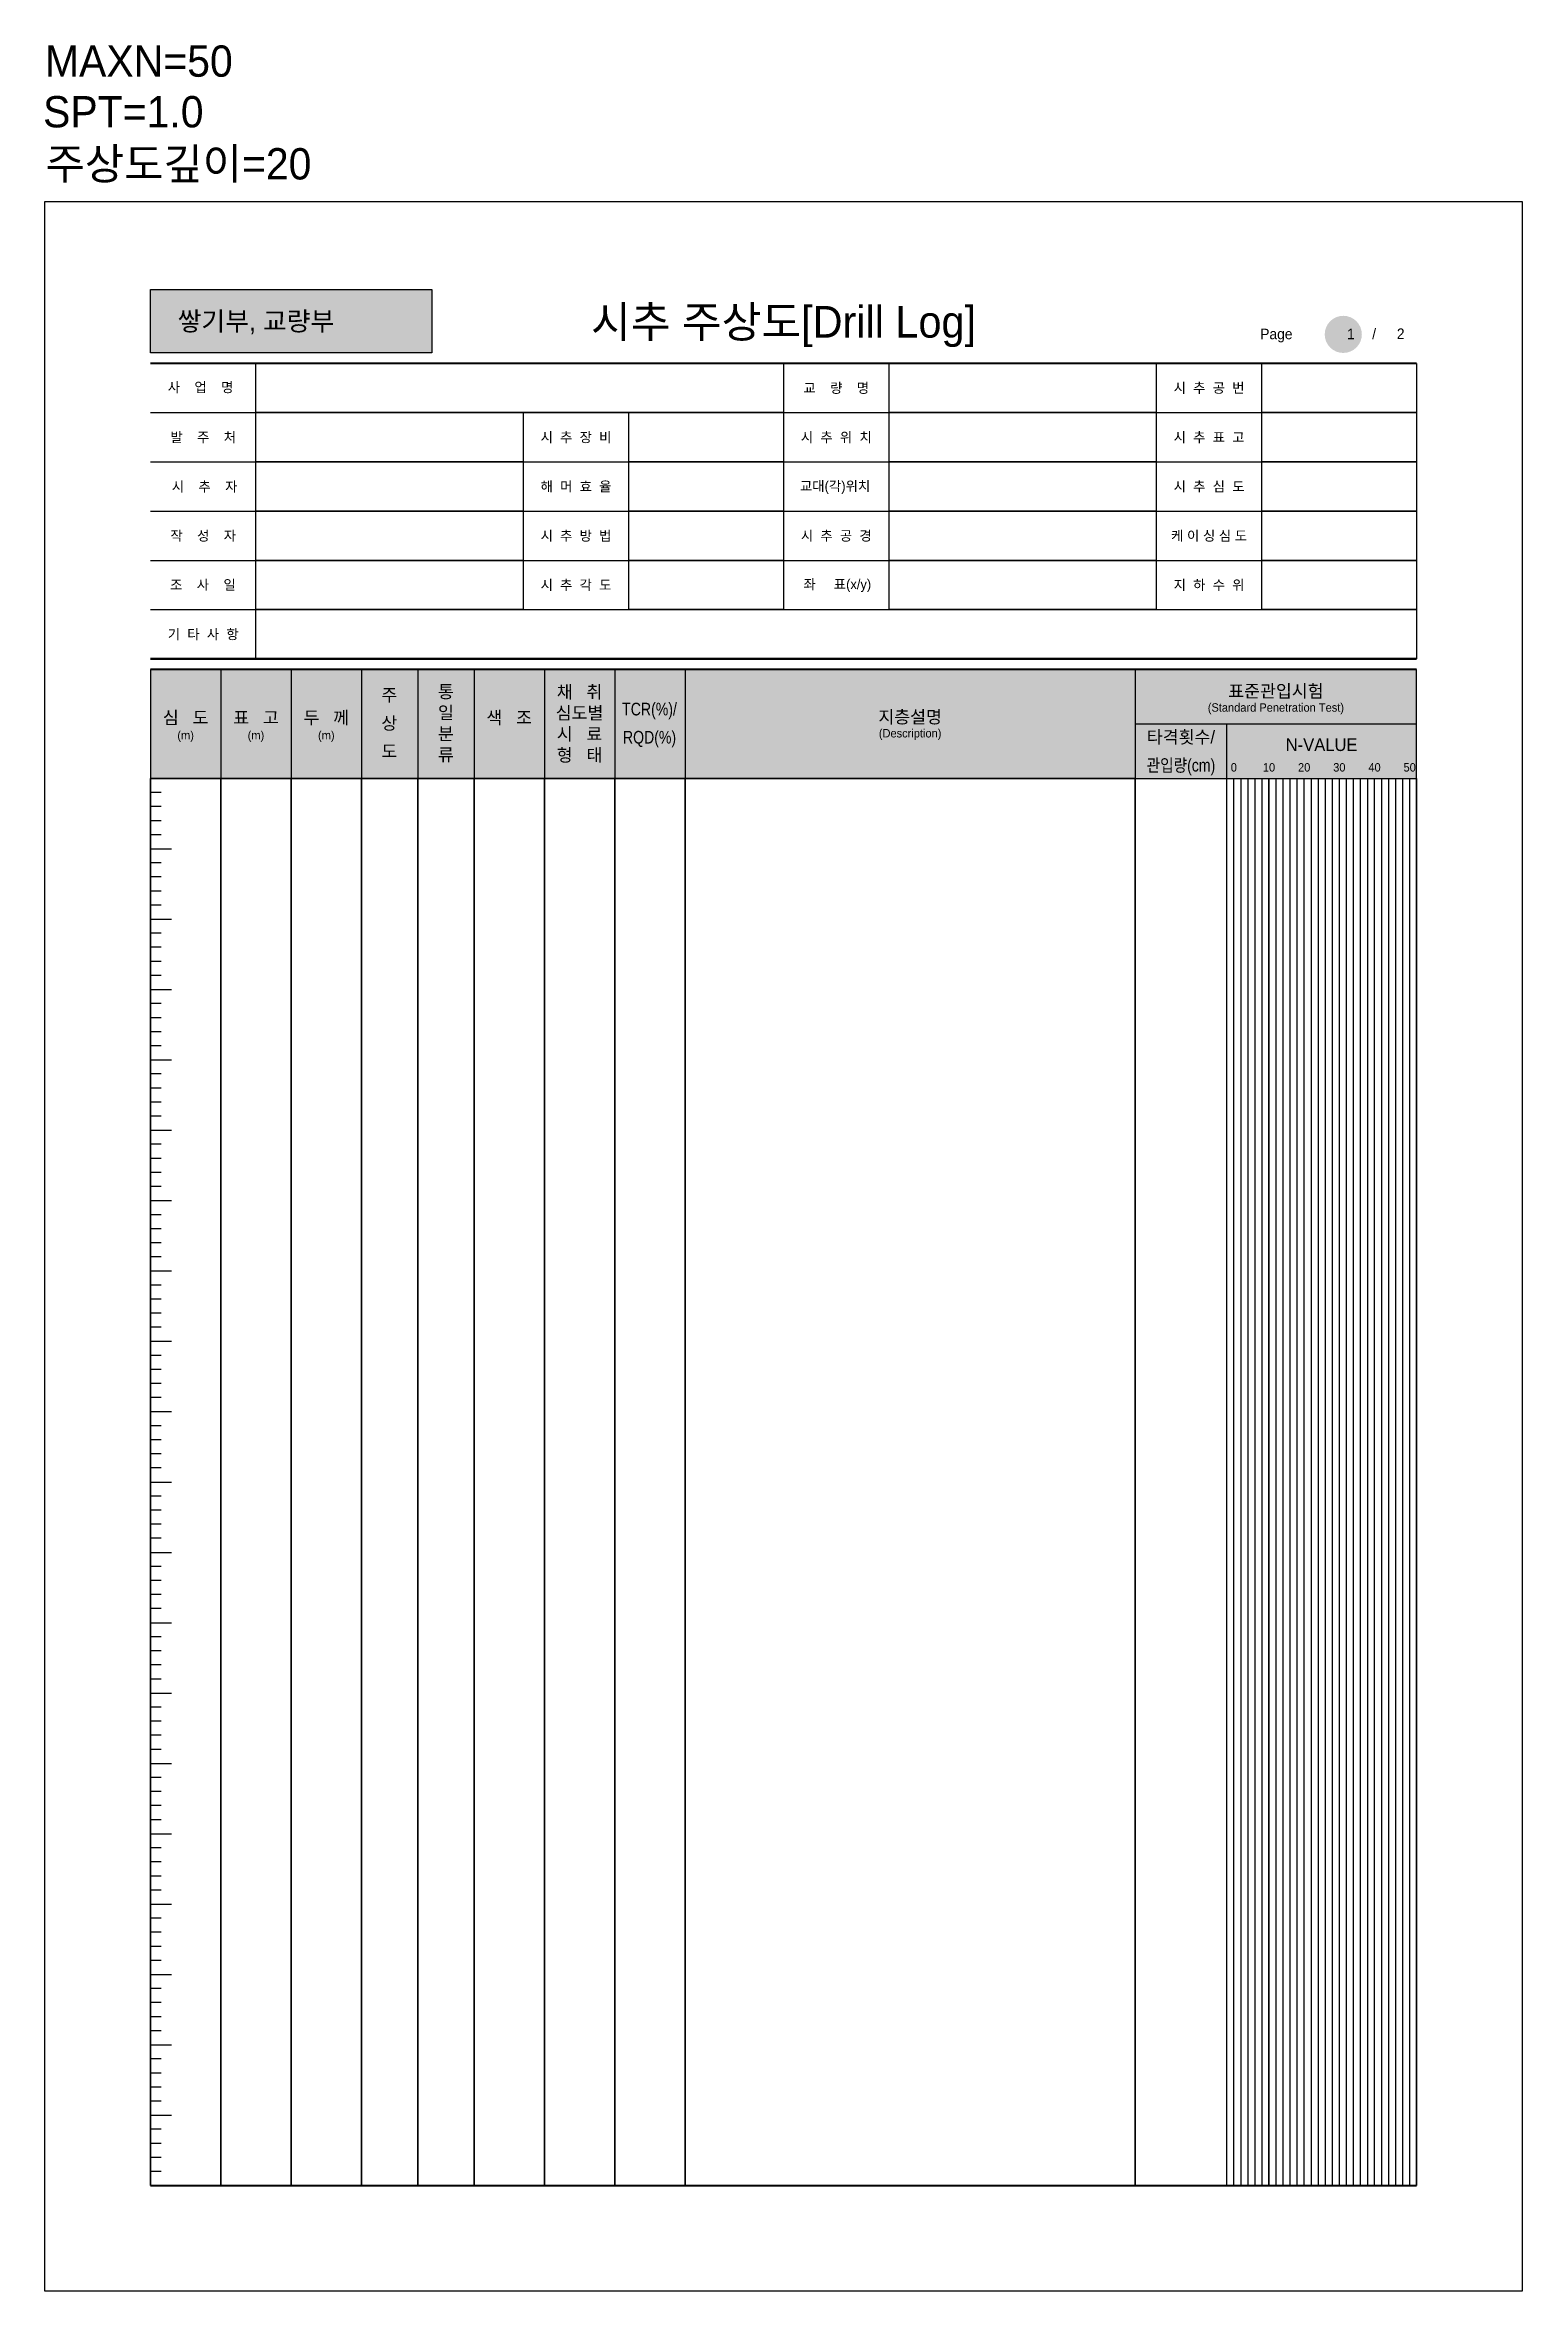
# Model space of a CAD drawing. Header units: metres. Extents: x 0 to 210, y 0 to 319.
import ezdxf
from ezdxf.enums import TextEntityAlignment as Align

# ---------------------------------------------------------------- set-up
doc = ezdxf.new("R2010")
doc.units = ezdxf.units.M
doc.header["$MEASUREMENT"] = 0
for name, color, linetype in [('#NVALUE', 2, 'Continuous'), ('#TCRRQD', 2, 'Continuous'), ('#교대교각위치', 6, 'Continuous'), ('#교량명', 6, 'Continuous'), ('#기타사항', 6, 'Continuous'), ('#두께', 3, 'Continuous'), ('#발주처', 6, 'Continuous'), ('#변수', 7, 'Continuous'), ('#사업명', 6, 'Continuous'), ('#색조', 2, 'Continuous'), ('#시료형태', 2, 'Continuous'), ('#시추각도', 6, 'Continuous'), ('#시추공경', 6, 'Continuous'), ('#시추공번', 6, 'Continuous'), ('#시추방법', 6, 'Continuous'), ('#시추심도', 6, 'Continuous'), ('#시추위치', 6, 'Continuous'), ('#시추자', 6, 'Continuous'), ('#시추장비', 6, 'Continuous'), ('#시추표고', 6, 'Continuous'), ('#심도', 3, 'Continuous'), ('#심도표고두께', 2, 'Continuous'), ('#영역', 2, 'Continuous'), ('#작성자', 6, 'Continuous'), ('#전체영역', 6, 'Continuous'), ('#전체페이지', 3, 'Continuous'), ('#조사일', 6, 'Continuous'), ('#좌표', 6, 'Continuous'), ('#주상도', 2, 'Continuous'), ('#지층설명', 2, 'Continuous'), ('#지하수위', 6, 'Continuous'), ('#케이싱심도', 6, 'Continuous'), ('#타격횟수', 2, 'Continuous'), ('#통일분류', 2, 'Continuous'), ('#표고', 3, 'Continuous'), ('#해머효율', 6, 'Continuous'), ('#현재페이지', 3, 'Continuous')]:
    doc.layers.add(name, color=color, linetype=linetype)
doc.styles.get("Standard").update_dxf_attribs({"font": 'gulim.ttc', "bigfont": 'visiohg.shx'})

msp = doc.modelspace()

# ---------------------------------------------------------------- hatches: boundary and pattern name
at = {"true_color": 0x353859}
h = msp.add_hatch(color=159, dxfattribs=at)
h.dxf.hatch_style = 1
h.paths.add_polyline_path([(15, 284.44), (55, 284.44), (55, 275.44), (15, 275.44)])
at = {"true_color": 0xedcf2f}
h = msp.add_hatch(color=40, dxfattribs=at)
h.dxf.hatch_style = 1
h.paths.add_polyline_path([(187.22, 278.06, 1), (181.94, 278.06, 1)])
at = {"true_color": 0xd7d7d7}
h = msp.add_hatch(color=254, dxfattribs=at)
h.dxf.hatch_style = 1
h.paths.add_polyline_path([(195, 230.44), (15, 230.44), (15, 214.94), (195, 214.94)])

# ---------------------------------------------------------------- linework, layer by layer
at = {"layer": '#NVALUE'}
msp.add_lwpolyline([(169, 214.94), (194, 214.94), (194, 14.94), (169, 14.94)], close=True, dxfattribs=at)
at = {"layer": '#TCRRQD'}
msp.add_lwpolyline([(91, 214.94), (81, 214.94), (81, 14.94), (91, 14.94)], close=True, dxfattribs=at)
at = {"layer": '#교대교각위치'}
msp.add_lwpolyline([(120, 259.94), (158, 259.94), (158, 252.94), (120, 252.94)], close=True, dxfattribs=at)
at = {"layer": '#교량명'}
msp.add_lwpolyline([(120, 273.94), (158, 273.94), (158, 266.96), (120, 266.96)], close=True, dxfattribs=at)
at = {"layer": '#기타사항'}
msp.add_lwpolyline([(30, 238.94), (195, 238.94), (195, 231.94), (30, 231.94)], close=True, dxfattribs=at)
at = {"layer": '#두께'}
msp.add_lwpolyline([(45, 214.94), (35, 214.94), (35, 14.94), (45, 14.94)], close=True, dxfattribs=at)
at = {"layer": '#발주처'}
msp.add_lwpolyline([(30, 266.94), (68, 266.96), (68, 259.94), (30, 259.94)], close=True, dxfattribs=at)
at = {"layer": '#사업명'}
msp.add_lwpolyline([(30, 273.94), (105, 273.94), (105, 266.94), (30, 266.94)], close=True, dxfattribs=at)
at = {"layer": '#색조'}
msp.add_lwpolyline([(71, 214.94), (61, 214.94), (61, 14.94), (71, 14.94)], close=True, dxfattribs=at)
at = {"layer": '#시료형태'}
msp.add_lwpolyline([(81, 214.94), (71, 214.94), (71, 14.94), (81, 14.94)], close=True, dxfattribs=at)
at = {"layer": '#시추각도'}
msp.add_lwpolyline([(83, 245.94), (105, 245.94), (105, 238.94), (83, 238.94)], close=True, dxfattribs=at)
at = {"layer": '#시추공경'}
msp.add_lwpolyline([(120, 252.94), (158, 252.94), (158, 245.94), (120, 245.94)], close=True, dxfattribs=at)
at = {"layer": '#시추공번'}
msp.add_lwpolyline([(173, 273.94), (195, 273.94), (195, 266.94), (173, 266.94)], close=True, dxfattribs=at)
at = {"layer": '#시추방법'}
msp.add_lwpolyline([(83, 252.94), (105, 252.94), (105, 245.94), (83, 245.94)], close=True, dxfattribs=at)
at = {"layer": '#시추심도'}
msp.add_lwpolyline([(173, 259.94), (195, 259.94), (195, 252.94), (173, 252.94)], close=True, dxfattribs=at)
at = {"layer": '#시추위치'}
msp.add_lwpolyline([(120, 266.94), (158, 266.94), (158, 259.94), (120, 259.94)], close=True, dxfattribs=at)
at = {"layer": '#시추자'}
msp.add_lwpolyline([(30, 259.94), (68, 259.94), (68, 252.94), (30, 252.94)], close=True, dxfattribs=at)
at = {"layer": '#시추장비'}
msp.add_lwpolyline([(83, 266.94), (105, 266.94), (105, 259.94), (83, 259.94)], close=True, dxfattribs=at)
at = {"layer": '#시추표고'}
msp.add_lwpolyline([(173, 266.94), (195, 266.94), (195, 259.94), (173, 259.94)], close=True, dxfattribs=at)
at = {"layer": '#심도'}
msp.add_lwpolyline([(25, 214.94), (15, 214.94), (15, 14.94), (25, 14.94)], close=True, dxfattribs=at)
at = {"layer": '#심도표고두께'}
msp.add_lwpolyline([(45, 214.94), (15, 214.94), (15, 14.94), (45, 14.94)], close=True, dxfattribs=at)
at = {"layer": '#영역'}
msp.add_lwpolyline([(0, 296.94), (210, 296.94), (210, -0.06), (0, -0.06)], close=True, dxfattribs=at)
at = {"layer": '#작성자'}
msp.add_lwpolyline([(30, 252.94), (68, 252.94), (68, 245.94), (30, 245.94)], close=True, dxfattribs=at)
at = {"layer": '#전체영역'}
msp.add_lwpolyline([(15, 214.94), (195, 214.94), (195, 14.94), (15, 14.94)], close=True, dxfattribs=at)
at = {"layer": '#조사일'}
msp.add_lwpolyline([(30, 245.94), (68, 245.94), (68, 238.94), (30, 238.94)], close=True, dxfattribs=at)
at = {"layer": '#좌표'}
msp.add_lwpolyline([(120, 245.94), (158, 245.94), (158, 238.94), (120, 238.94)], close=True, dxfattribs=at)
at = {"layer": '#주상도'}
msp.add_lwpolyline([(53, 214.94), (45, 214.94), (45, 14.94), (53, 14.94)], close=True, dxfattribs=at)
at = {"layer": '#지층설명'}
msp.add_lwpolyline([(155, 214.94), (91, 214.94), (91, 14.94), (155, 14.94)], close=True, dxfattribs=at)
at = {"layer": '#지하수위'}
msp.add_lwpolyline([(173, 245.94), (195, 245.94), (195, 238.94), (173, 238.94)], close=True, dxfattribs=at)
at = {"layer": '#케이싱심도'}
msp.add_lwpolyline([(173, 252.94), (195, 252.94), (195, 245.94), (173, 245.94)], close=True, dxfattribs=at)
at = {"layer": '#타격횟수'}
msp.add_lwpolyline([(155, 214.94), (168, 214.94), (168, 14.94), (155, 14.94)], close=True, dxfattribs=at)
at = {"layer": '#통일분류'}
msp.add_lwpolyline([(61, 214.94), (53, 214.94), (53, 14.94), (61, 14.94)], close=True, dxfattribs=at)
at = {"layer": '#표고'}
msp.add_lwpolyline([(35, 214.94), (25, 214.94), (25, 14.94), (35, 14.94)], close=True, dxfattribs=at)
at = {"layer": '#해머효율'}
msp.add_lwpolyline([(83, 259.94), (105, 259.94), (105, 252.94), (83, 252.94)], close=True, dxfattribs=at)
for p, q in [((15, 230.44), (15, 14.94)), ((195, 14.94), (195, 230.44)), ((15, 214.94), (195, 214.94))]:
    msp.add_line(p, q)
at = {"lineweight": -3}
for p, q in [((25, 230.44), (25, 14.94)), ((35, 230.44), (35, 14.94)), ((45, 230.44), (45, 14.94)), ((53, 230.44), (53, 14.94)), ((61, 230.44), (61, 14.94)), ((71, 230.44), (71, 14.94)), ((81, 230.44), (81, 14.94)), ((91, 230.44), (91, 14.94)), ((155, 222.69), (195, 222.69)), ((16.5, 212.94), (15, 212.94)), ((16.5, 210.94), (15, 210.94)), ((16.5, 208.94), (15, 208.94)), ((16.5, 206.94), (15, 206.94)), ((15, 204.94), (18, 204.94)), ((16.5, 202.94), (15, 202.94)), ((16.5, 200.94), (15, 200.94)), ((16.5, 198.94), (15, 198.94)), ((16.5, 196.94), (15, 196.94)), ((15, 194.94), (18, 194.94)), ((16.5, 192.94), (15, 192.94)), ((16.5, 190.94), (15, 190.94)), ((16.5, 188.94), (15, 188.94)), ((16.5, 186.94), (15, 186.94)), ((15, 184.94), (18, 184.94)), ((16.5, 182.94), (15, 182.94)), ((16.5, 180.94), (15, 180.94)), ((16.5, 178.94), (15, 178.94)), ((16.5, 176.94), (15, 176.94)), ((15, 174.94), (18, 174.94)), ((16.5, 172.94), (15, 172.94)), ((16.5, 170.94), (15, 170.94)), ((16.5, 168.94), (15, 168.94)), ((16.5, 166.94), (15, 166.94)), ((15, 164.94), (18, 164.94)), ((16.5, 162.94), (15, 162.94)), ((16.5, 160.94), (15, 160.94)), ((16.5, 158.94), (15, 158.94)), ((16.5, 156.94), (15, 156.94)), ((15, 154.94), (18, 154.94)), ((16.5, 152.94), (15, 152.94)), ((16.5, 150.94), (15, 150.94)), ((16.5, 148.94), (15, 148.94)), ((16.5, 146.94), (15, 146.94)), ((15, 144.94), (18, 144.94)), ((16.5, 142.94), (15, 142.94)), ((16.5, 140.94), (15, 140.94)), ((16.5, 138.94), (15, 138.94)), ((16.5, 136.94), (15, 136.94)), ((15, 134.94), (18, 134.94)), ((16.5, 132.94), (15, 132.94)), ((16.5, 130.94), (15, 130.94)), ((16.5, 128.94), (15, 128.94)), ((16.5, 126.94), (15, 126.94)), ((15, 124.94), (18, 124.94)), ((16.5, 122.94), (15, 122.94)), ((16.5, 120.94), (15, 120.94)), ((16.5, 118.94), (15, 118.94)), ((16.5, 116.94), (15, 116.94)), ((15, 114.94), (18, 114.94)), ((16.5, 112.94), (15, 112.94)), ((16.5, 110.94), (15, 110.94)), ((16.5, 108.94), (15, 108.94)), ((16.5, 106.94), (15, 106.94)), ((15, 104.94), (18, 104.94)), ((16.5, 102.94), (15, 102.94)), ((16.5, 100.94), (15, 100.94)), ((16.5, 98.94), (15, 98.94)), ((16.5, 96.94), (15, 96.94)), ((15, 94.94), (18, 94.94)), ((16.5, 92.94), (15, 92.94)), ((16.5, 90.94), (15, 90.94)), ((16.5, 88.94), (15, 88.94)), ((16.5, 86.94), (15, 86.94)), ((15, 84.94), (18, 84.94)), ((16.5, 82.94), (15, 82.94)), ((16.5, 80.94), (15, 80.94)), ((16.5, 78.94), (15, 78.94)), ((16.5, 76.94), (15, 76.94)), ((15, 74.94), (18, 74.94)), ((16.5, 72.94), (15, 72.94)), ((16.5, 70.94), (15, 70.94)), ((16.5, 68.94), (15, 68.94)), ((16.5, 66.94), (15, 66.94)), ((15, 64.94), (18, 64.94)), ((16.5, 62.94), (15, 62.94)), ((16.5, 60.94), (15, 60.94)), ((16.5, 58.94), (15, 58.94)), ((16.5, 56.94), (15, 56.94)), ((15, 54.94), (18, 54.94)), ((16.5, 52.94), (15, 52.94)), ((16.5, 50.94), (15, 50.94)), ((16.5, 48.94), (15, 48.94)), ((16.5, 46.94), (15, 46.94)), ((15, 44.94), (18, 44.94)), ((16.5, 42.94), (15, 42.94)), ((16.5, 40.94), (15, 40.94)), ((16.5, 38.94), (15, 38.94)), ((16.5, 36.94), (15, 36.94)), ((15, 34.94), (18, 34.94)), ((16.5, 32.94), (15, 32.94)), ((16.5, 30.94), (15, 30.94)), ((16.5, 28.94), (15, 28.94)), ((16.5, 26.94), (15, 26.94)), ((15, 24.94), (18, 24.94)), ((16.5, 22.94), (15, 22.94)), ((16.5, 20.94), (15, 20.94)), ((16.5, 18.94), (15, 18.94)), ((16.5, 16.94), (15, 16.94))]:
    msp.add_line(p, q, dxfattribs=at)
at = {"lineweight": -3, "flags": 128}
msp.add_lwpolyline([(0, 296.94), (210, 296.94), (210, -0.06), (0, -0.06)], close=True, dxfattribs=at)
at = {"color": 159, "lineweight": -3, "true_color": 0x353859}
msp.add_lwpolyline([(15, 284.44), (55, 284.44), (55, 275.44), (15, 275.44)], close=True, dxfattribs=at)
at = {"lineweight": -3, "const_width": 0.3, "flags": 128}
for points in [[(15, 273.94), (195, 273.94)], [(15, 231.94), (195, 231.94)], [(15, 230.44), (195, 230.44)], [(15, 14.94), (195, 14.94)]]:
    msp.add_lwpolyline(points, dxfattribs=at)
at = {"lineweight": -3, "flags": 128}
for points in [[(15, 266.94), (195, 266.94)], [(15, 259.94), (195, 259.94)], [(15, 252.94), (195, 252.94)], [(15, 245.94), (195, 245.94)], [(15, 238.94), (195, 238.94)]]:
    msp.add_lwpolyline(points, dxfattribs=at)
at = {"flags": 128}
for points in [[(155, 230.44), (155, 14.94)], [(168, 222.69), (168, 14.94)], [(170, 214.94), (170, 14.94)], [(171, 214.94), (171, 14.94)], [(172, 214.94), (172, 14.94)], [(173, 214.94), (173, 14.94)], [(175, 214.94), (175, 14.94)], [(176, 214.94), (176, 14.94)], [(177, 214.94), (177, 14.94)], [(178, 214.94), (178, 14.94)], [(180, 214.94), (180, 14.94)], [(181, 214.94), (181, 14.94)], [(182, 214.94), (182, 14.94)], [(183, 214.94), (183, 14.94)], [(185, 214.94), (185, 14.94)], [(186, 214.94), (186, 14.94)], [(187, 214.94), (187, 14.94)], [(188, 214.94), (188, 14.94)], [(190, 214.94), (190, 14.94)], [(191, 214.94), (191, 14.94)], [(192, 214.94), (192, 14.94)], [(193, 214.94), (193, 14.94)]]:
    msp.add_lwpolyline(points, dxfattribs=at)
at = {"const_width": 0.2, "flags": 128}
for points in [[(169, 214.94), (169, 14.94)], [(174, 214.94), (174, 14.94)], [(179, 214.94), (179, 14.94)], [(184, 214.94), (184, 14.94)], [(189, 214.94), (189, 14.94)], [(194, 214.94), (194, 14.94)]]:
    msp.add_lwpolyline(points, dxfattribs=at)

# ---------------------------------------------------------------- texts
at = {"layer": '#변수'}
for s, p in [('MAXN=50', (0, 314.68)), ('SPT=1.0', (-0.27, 307.48)), ('주상도깊이=20', (0.08, 300.08))]:
    msp.add_text(s, height=4.451, dxfattribs=at).set_placement(p)
at = {"layer": '#전체페이지', "lineweight": -3}
msp.add_text('2', height=1.5, dxfattribs=at).set_placement((192.74, 278.15), align=Align.MIDDLE_CENTER)
at = {"layer": '#현재페이지', "lineweight": -3}
msp.add_text('1', height=1.5, dxfattribs=at).set_placement((185.66, 278.12), align=Align.MIDDLE_CENTER)
at = {"color": 40, "lineweight": -3, "true_color": 0xedcf2f}
msp.add_text('쌓기부, 교량부', height=2.7, dxfattribs=at).set_placement((30, 279.94), align=Align.MIDDLE_CENTER)
at = {"color": 159, "lineweight": -3, "true_color": 0x353859}
msp.add_text('시추 주상도[Drill Log]', height=4.5, dxfattribs=at).set_placement((105, 279.85), align=Align.MIDDLE_CENTER)
at = {"lineweight": -3}
for s, height, p in [('Page', 1.5, (175.07, 278.12)), ('/', 1.5, (188.96, 278.12)), ('사    업    명', 1.4, (22.13, 270.54)), ('교    량    명', 1.4, (112.5, 270.44)), ('시  추  공  번', 1.4, (165.5, 270.46)), ('발    주    처', 1.4, (22.5, 263.44)), ('시  추  장  비', 1.4, (75.5, 263.44)), ('시  추  위  치', 1.4, (112.5, 263.44)), ('시  추  표  고', 1.4, (165.5, 263.44)), ('시    추    자', 1.4, (22.7, 256.42)), ('해  머  효  율', 1.4, (75.5, 256.44)), ('교대(각)위치', 1.4, (112.33, 256.5)), ('시  추  심  도', 1.4, (165.5, 256.44)), ('작    성    자', 1.4, (22.5, 249.44)), ('시  추  방  법', 1.4, (75.5, 249.44)), ('시  추  공  경', 1.4, (112.5, 249.44)), ('케 이 싱 심 도', 1.4, (165.5, 249.44)), ('조    사    일', 1.4, (22.46, 242.47)), ('시  추  각  도', 1.4, (75.5, 242.44)), ('좌     표(x/y)', 1.4, (112.65, 242.55)), ('지  하  수  위', 1.4, (165.5, 242.44)), ('기  타  사  항', 1.4, (22.5, 235.44)), ('주', 1.8, (48.95, 226.8)), ('통', 1.8, (57, 227.28)), ('채   취', 1.8, (76, 227.24)), ('표준관입시험', 1.8, (175, 227.36)), ('심   도', 1.8, (20, 223.59)), ('표   고', 1.8, (30, 223.59)), ('두   께', 1.8, (40, 223.59)), ('상', 1.8, (48.95, 222.8)), ('일', 1.8, (57, 224.29)), ('색   조', 1.8, (66, 223.59)), ('심도별', 1.8, (76, 224.25)), ('지층설명', 1.8, (123, 223.69)), ('(Standard Penetration Test)', 1.2, (175, 225.03)), ('(m)', 1.2, (20, 221.09)), ('(m)', 1.2, (30, 221.09)), ('(m)', 1.2, (40, 221.09)), ('분', 1.8, (57, 221.3)), ('시   료', 1.8, (76, 221.26)), ('(Description)', 1.2, (123, 221.37)), ('타격횟수/', 1.8, (161.5, 220.82)), ('N-VALUE', 1.8, (181.5, 219.74)), ('도', 1.8, (48.95, 218.8)), ('류', 1.8, (57, 218.31)), ('형   태', 1.8, (76, 218.27)), ('0', 1.2, (169.02, 216.52)), ('10', 1.2, (174.02, 216.52)), ('20', 1.2, (179.02, 216.52)), ('30', 1.2, (184.02, 216.52)), ('40', 1.2, (189.02, 216.52)), ('50', 1.2, (194.02, 216.52))]:
    msp.add_text(s, height=height, dxfattribs=at).set_placement(p, align=Align.MIDDLE_CENTER)
at = {"lineweight": -3, "width": 0.85}
for s, p in [('TCR(%%%)/', (85.95, 224.8)), ('RQD(%%%)', (85.95, 220.8)), ('관입량(cm)', (161.5, 216.82))]:
    msp.add_text(s, height=1.8, dxfattribs=at).set_placement(p, align=Align.MIDDLE_CENTER)

doc.saveas('drawing.dxf')
